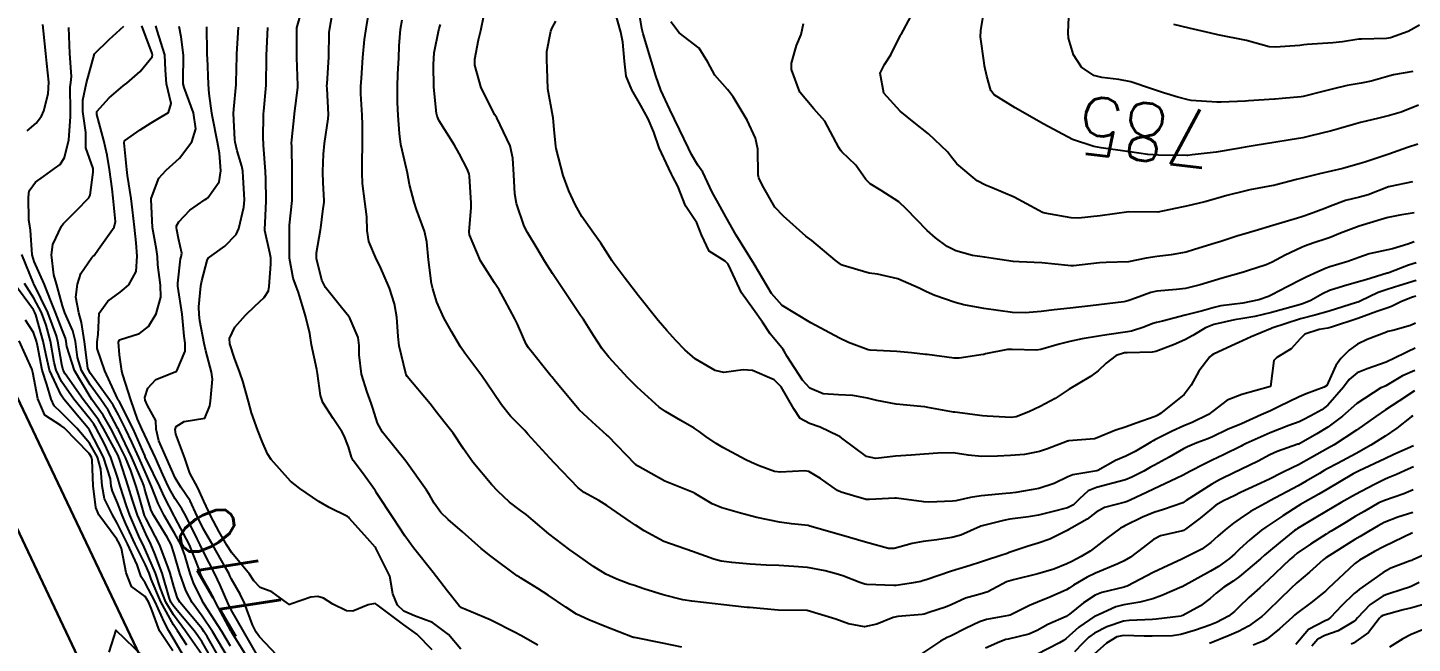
# Model space of a CAD drawing. Header units: metres. Extents: x 318500 to 325275, y 7408834 to 7428799.
# Drawn here: x 321933 to 322029.2, y 7422894.6 to 7422937.4 of the extents above; entities that cross this region are included whole.
import ezdxf
from ezdxf.enums import TextEntityAlignment as Align

# ---------------------------------------------------------------- set-up
doc = ezdxf.new("R2010")
doc.units = ezdxf.units.M
doc.header["$MEASUREMENT"] = 0
for name, color, linetype in [('Cotas', 45, 'Continuous'), ('Curvas de Nivel 1m', 11, 'Continuous'), ('Curvas de Nivel 5m', 15, 'Continuous'), ('Linha Férrea', 20, 'Continuous'), ('Vias Primárias', 230, 'Continuous')]:
    doc.layers.add(name, color=color, linetype=linetype)
doc.styles.add('Style-STANDARD', font='STANDARD.shx')

msp = doc.modelspace()

# ---------------------------------------------------------------- linework, layer by layer
at = {"layer": 'Curvas de Nivel 1m', "flags": 128}
for points, elevation in [([(321968.492, 7422894.472), (321967.299, 7422895.148), (321967.161, 7422895.224), (321967.001, 7422895.314), (321965.176, 7422896.247), (321963.411, 7422896.973), (321963.188, 7422897.078), (321963.031, 7422897.202), (321962.219, 7422898.234), (321961.447, 7422899.226), (321961.214, 7422899.526), (321959.848, 7422901.251), (321959.252, 7422902.075), (321958.47, 7422903.268), (321957.288, 7422905.072), (321957.198, 7422905.191), (321957.135, 7422905.282), (321956.372, 7422906.36), (321955.663, 7422907.305), (321955.547, 7422907.531), (321955.334, 7422908.265), (321955.042, 7422909.011), (321954.866, 7422909.317), (321954.263, 7422910.23), (321953.553, 7422911.337), (321953.377, 7422911.816), (321953.183, 7422913.342), (321953.123, 7422913.624), (321952.76, 7422915.347), (321952.646, 7422916.14), (321952.352, 7422917.351), (321951.853, 7422918.978), (321951.714, 7422919.358), (321951.489, 7422919.985), (321951.234, 7422921.364), (321951.231, 7422923.069), (321951.228, 7422923.365), (321951.233, 7422923.666), (321951.424, 7422925.362), (321951.43, 7422925.494), (321951.425, 7422927.362), (321951.385, 7422929.14), (321951.38, 7422929.363), (321951.386, 7422929.591), (321951.575, 7422931.361), (321951.585, 7422931.417), (321951.649, 7422931.946), (321951.806, 7422933.221), (321951.812, 7422933.359), (321951.737, 7422935.312), (321951.733, 7422935.36), (321951.741, 7422937.338), (321951.744, 7422937.36), (321952.183, 7422938.916)], 773), ([(321978.496, 7422894.342), (321977.156, 7422894.611), (321975.199, 7422895), (321975.16, 7422895.006), (321975.134, 7422895.015), (321975.056, 7422895.042), (321973.171, 7422895.771), (321972.031, 7422896.233), (321971.183, 7422896.639), (321970.427, 7422897.108), (321969.198, 7422897.959), (321968.482, 7422898.41), (321967.276, 7422899.149), (321967.211, 7422899.197), (321967.06, 7422899.305), (321965.232, 7422900.668), (321964.558, 7422901.187), (321963.257, 7422902.346), (321962.264, 7422903.215), (321961.748, 7422903.696), (321961.281, 7422904.352), (321960.963, 7422904.911), (321960.754, 7422905.238), (321959.32, 7422907.26), (321957.696, 7422909.277), (321957.356, 7422909.901), (321957.017, 7422910.935), (321956.907, 7422911.287), (321956.625, 7422912.048), (321956.233, 7422913.298), (321956.072, 7422914.648), (321956.078, 7422915.3), (321955.996, 7422915.862), (321955.448, 7422917.155), (321955.399, 7422917.261), (321955.364, 7422917.311), (321954.843, 7422917.935), (321953.728, 7422919.336), (321953.488, 7422919.847), (321953.11, 7422921.344), (321953.111, 7422921.747), (321953.391, 7422923.341), (321953.408, 7422923.465), (321953.549, 7422924.635), (321953.636, 7422925.261), (321953.636, 7422925.339), (321953.579, 7422926.632), (321953.549, 7422927.34), (321953.549, 7422927.382), (321953.602, 7422928.589), (321953.667, 7422929.339), (321953.919, 7422931.053), (321953.934, 7422931.336), (321953.841, 7422933.164), (321953.836, 7422933.338), (321953.843, 7422933.509), (321953.968, 7422935.336), (321954, 7422937.051), (321954.026, 7422937.335), (321954.301, 7422938.772)], 774), ([(322029.486, 7422918.73), (322029.182, 7422918.635), (322028.446, 7422918.34), (322027.805, 7422918.018), (322027.475, 7422917.898), (322026.777, 7422917.664), (322025.468, 7422917.173), (322023.634, 7422916.58), (322023.461, 7422916.525), (322023.366, 7422916.506), (322022.778, 7422916.417), (322021.788, 7422916.094), (322021.45, 7422915.754), (322020.818, 7422915.061), (322019.833, 7422914.454), (322019.63, 7422914.254), (322019.4, 7422912.46), (322017.394, 7422911.9), (322016.387, 7422911.503), (322015.382, 7422910.731), (322015.079, 7422910.515), (322013.952, 7422909.951), (322013.368, 7422909.707), (322012.564, 7422909.35), (322011.352, 7422908.733), (322011.247, 7422908.676), (322011.068, 7422908.573), (322009.99, 7422907.934), (322009.335, 7422907.616), (322008.629, 7422907.302), (322007.401, 7422906.619), (322007.32, 7422906.596), (322005.65, 7422906.304), (322005.315, 7422906.183), (322004.37, 7422905.713), (322003.307, 7422905.371), (322001.692, 7422905.082), (322001.303, 7422905.033), (322001.002, 7422905.004), (321999.301, 7422904.848), (321998.538, 7422904.731), (321997.531, 7422904.512), (321997.296, 7422904.474), (321995.65, 7422904.419), (321995.295, 7422904.437), (321993.407, 7422904.69), (321993.298, 7422904.698), (321991.534, 7422904.589), (321991.297, 7422904.609), (321990.412, 7422904.843), (321989.553, 7422905.106), (321989.304, 7422905.232), (321988.135, 7422906.048), (321987.317, 7422906.552), (321987.03, 7422906.597), (321985.316, 7422906.486), (321984.933, 7422906.534), (321983.862, 7422906.932), (321983.323, 7422907.163), (321982.891, 7422907.38), (321981.339, 7422908.222), (321980.873, 7422908.497), (321980.169, 7422908.978), (321979.701, 7422909.332), (321979.356, 7422909.559), (321978.434, 7422910.077), (321977.367, 7422910.703), (321976.921, 7422911.024), (321975.39, 7422912.396), (321974.745, 7422913.05), (321973.421, 7422914.494), (321972.958, 7422915.077), (321972.354, 7422916.001), (321971.649, 7422917.097), (321971.454, 7422917.392), (321970.301, 7422919.112), (321969.498, 7422920.297), (321968.974, 7422921.128), (321968.431, 7422922.048), (321967.769, 7422923.146), (321967.537, 7422923.598), (321967.005, 7422925.158), (321966.893, 7422925.837), (321966.812, 7422927.162), (321966.745, 7422928.306), (321966.556, 7422929.166), (321965.639, 7422931.109), (321965.595, 7422931.18), (321965.502, 7422931.322), (321964.552, 7422933.191), (321964.105, 7422934.777), (321964.105, 7422935.196), (321964.365, 7422936.538), (321964.516, 7422937.192), (321964.726, 7422938.199)], 778), ([(322029.383, 7422922.49), (322028.928, 7422922.336), (322027.863, 7422922.019), (322027.534, 7422921.938), (322026.241, 7422921.658), (322025.526, 7422921.418), (322024.776, 7422921.136), (322023.515, 7422920.768), (322023.256, 7422920.67), (322022.691, 7422920.418), (322021.877, 7422920.054), (322021.502, 7422919.871), (322020.557, 7422919.381), (322019.485, 7422918.818), (322019.246, 7422918.701), (322018.571, 7422918.474), (322017.478, 7422918.25), (322015.935, 7422918.045), (322015.474, 7422917.942), (322014.658, 7422917.708), (322013.469, 7422917.404), (322011.896, 7422916.995), (322011.463, 7422916.896), (322011.21, 7422916.825), (322010.591, 7422916.579), (322009.741, 7422916.302), (322009.455, 7422916.249), (322008.028, 7422916.034), (322007.45, 7422915.949), (322006.314, 7422915.77), (322005.444, 7422915.579), (322004.709, 7422915.39), (322003.435, 7422915.025), (322003.126, 7422914.983), (322001.435, 7422915.031), (322001.118, 7422915.022), (321999.595, 7422914.718), (321999.467, 7422914.682), (321999.429, 7422914.673), (321997.755, 7422914.415), (321997.425, 7422914.407), (321995.538, 7422914.668), (321995.429, 7422914.682), (321994.456, 7422914.79), (321993.431, 7422914.88), (321991.58, 7422914.976), (321991.432, 7422915.006), (321990.081, 7422915.495), (321989.439, 7422915.801), (321987.45, 7422916.88), (321985.467, 7422918.076), (321984.722, 7422918.921), (321983.51, 7422920.94), (321982.26, 7422922.953), (321981.549, 7422924.239), (321981.16, 7422924.966), (321980.606, 7422925.943), (321980.106, 7422926.982), (321979.944, 7422927.336), (321979.598, 7422927.838), (321979.168, 7422928.559), (321978.962, 7422929), (321978.326, 7422930.313), (321977.977, 7422931.015), (321977.65, 7422931.689), (321977.043, 7422933.026), (321976.683, 7422934.027), (321976.394, 7422935.033), (321975.817, 7422936.941), (321975.786, 7422937.039), (321975.724, 7422937.33), (321975.429, 7422939.045)], 781), ([(322029.63, 7422929.29), (322028.916, 7422929.048), (322027.622, 7422928.597), (322026.913, 7422928.361), (322025.948, 7422928.042), (322025.613, 7422927.933), (322024.413, 7422927.593), (322023.605, 7422927.403), (322022.801, 7422927.219), (322021.597, 7422926.923), (322021.207, 7422926.825), (322019.785, 7422926.457), (322019.634, 7422926.415), (322019.589, 7422926.408), (322017.957, 7422926.112), (322017.583, 7422926.031), (322016.366, 7422925.714), (322015.575, 7422925.481), (322014.824, 7422925.269), (322013.567, 7422924.979), (322013.202, 7422924.909), (322011.56, 7422924.57), (322009.56, 7422924.59), (322007.555, 7422924.315), (322006.053, 7422924.142), (322005.553, 7422924.169), (322003.723, 7422924.503), (322003.558, 7422924.548), (322003.288, 7422924.674), (322001.573, 7422925.598), (322000.056, 7422926.249), (321999.586, 7422926.435), (321999.006, 7422926.736), (321997.602, 7422927.909), (321997.239, 7422928.389), (321996.952, 7422928.76), (321995.628, 7422929.994), (321994.64, 7422930.795), (321993.652, 7422931.58), (321992.522, 7422932.821), (321992.283, 7422934.225), (321992.568, 7422934.821), (321993.014, 7422935.503), (321993.664, 7422936.811), (321993.683, 7422936.848), (321993.722, 7422936.912), (321994.393, 7422938.148)], 784), ([(322029.271, 7422934.334), (322027.941, 7422934.103), (322027.695, 7422934.043), (322026.393, 7422933.666), (322025.687, 7422933.52), (322024.726, 7422933.353), (322023.681, 7422933.112), (322023.127, 7422932.967), (322021.673, 7422932.598), (322021.532, 7422932.572), (322020.207, 7422932.452), (322019.722, 7422932.406), (322019.669, 7422932.403), (322017.868, 7422932.286), (322017.667, 7422932.276), (322015.968, 7422932.204), (322015.665, 7422932.204), (322013.879, 7422932.325), (322013.667, 7422932.361), (322012.965, 7422932.551), (322011.969, 7422932.861), (322011.674, 7422932.95), (322011.113, 7422933.138), (322009.68, 7422933.611), (322008.847, 7422933.768), (322007.683, 7422933.906), (322007.119, 7422934.063), (322006.26, 7422934.641), (322005.702, 7422935.482), (322005.352, 7422936.654), (322005.331, 7422937.049), (322005.405, 7422938.653)], 786), ([(321933.016, 7422930.212), (321933.627, 7422930.747), (321934.001, 7422931.23), (321934.154, 7422931.595), (321934.475, 7422932.774), (321934.518, 7422933.592), (321934.38, 7422934.896), (321934.296, 7422935.594), (321934.142, 7422937.167), (321934.102, 7422937.596)], 764), ([(321946.984, 7422893.561), (321945.894, 7422895.429), (321945.176, 7422896.496), (321944.479, 7422897.451), (321944.024, 7422898.283), (321943.61, 7422899.464), (321943.23, 7422900.822), (321943.009, 7422901.472), (321942.736, 7422901.987), (321941.8, 7422903.485), (321941.63, 7422903.843), (321941.285, 7422904.96), (321941.169, 7422905.381), (321941.134, 7422905.502), (321941.04, 7422905.756), (321940.279, 7422907.51), (321939.349, 7422909.45), (321939.317, 7422909.52), (321938.627, 7422910.795), (321938.13, 7422911.539), (321937.385, 7422912.555), (321936.793, 7422913.559), (321936.509, 7422914.469), (321936.358, 7422915.566), (321936.189, 7422916.32), (321935.626, 7422917.577), (321935.457, 7422918.044), (321935.04, 7422919.584), (321934.871, 7422920.205), (321934.696, 7422921.588), (321934.8, 7422922.305), (321935.394, 7422923.581), (321935.444, 7422923.669), (321935.533, 7422923.779), (321936.432, 7422924.681), (321937.293, 7422925.554), (321937.378, 7422925.737), (321937.587, 7422927.336), (321937.602, 7422927.538), (321937.59, 7422927.587), (321937.073, 7422929.026), (321937.084, 7422929.558), (321937.089, 7422930.087), (321936.885, 7422931.561), (321936.882, 7422932.331), (321937.133, 7422933.558), (321937.69, 7422935.55), (321938.693, 7422936.547), (321939.719, 7422937.479)], 766), ([(321947.145, 7422894.413), (321946.525, 7422895.42), (321945.301, 7422897.325), (321945.234, 7422897.439), (321945.219, 7422897.468), (321945.191, 7422897.523), (321944.569, 7422898.814), (321944.334, 7422899.453), (321943.969, 7422900.719), (321943.686, 7422901.463), (321943.252, 7422902.27), (321942.516, 7422903.478), (321942.106, 7422904.309), (321941.649, 7422905.495), (321941.302, 7422906.318), (321940.755, 7422907.506), (321940.269, 7422908.577), (321939.838, 7422909.515), (321939.36, 7422910.477), (321938.989, 7422911.149), (321938.737, 7422911.529), (321937.397, 7422913.362), (321937.286, 7422913.552), (321937.233, 7422913.723), (321936.994, 7422915.557), (321936.786, 7422916.902), (321936.601, 7422917.563), (321936.386, 7422918.646), (321936.496, 7422919.565), (321936.742, 7422920.31), (321937.508, 7422921.413), (321937.581, 7422921.477), (321937.661, 7422921.548), (321937.962, 7422921.99), (321939.051, 7422923.527), (321939.139, 7422923.923), (321938.986, 7422925.529), (321938.909, 7422926.191), (321938.734, 7422927.533), (321938.576, 7422928.512), (321938.332, 7422929.539), (321937.838, 7422931.346), (321937.845, 7422931.547), (321938.693, 7422932.496), (321939.667, 7422933.33), (321939.779, 7422933.408), (321939.935, 7422933.517), (321940.863, 7422934.323), (321941.689, 7422935.36), (321941.712, 7422935.5), (321941.691, 7422935.585), (321940.964, 7422937.508)], 767), ([(321948.457, 7422893.397), (321947.269, 7422895.298), (321947.201, 7422895.41), (321947.161, 7422895.481), (321946.124, 7422897.426), (321945.808, 7422898.046), (321945.207, 7422899.111), (321945.094, 7422899.327), (321945.052, 7422899.442), (321944.98, 7422899.677), (321944.281, 7422901.454), (321943.269, 7422903.371), (321943.209, 7422903.471), (321942.557, 7422904.751), (321942.22, 7422905.486), (321941.318, 7422907.336), (321941.238, 7422907.501), (321941.172, 7422907.652), (321940.362, 7422909.51), (321939.369, 7422911.467), (321939.352, 7422911.502), (321939.337, 7422911.52), (321939.279, 7422911.614), (321938.404, 7422913.535), (321937.875, 7422915.092), (321937.859, 7422915.544), (321937.944, 7422916.051), (321938.017, 7422917.541), (321938.618, 7422918.377), (321939.472, 7422919.012), (321939.758, 7422919.235), (321940.064, 7422919.514), (321940.574, 7422920.429), (321940.645, 7422921.509), (321940.588, 7422922.441), (321940.471, 7422923.511), (321940.327, 7422924.733), (321940.237, 7422925.513), (321939.98, 7422927.12), (321939.925, 7422927.517), (321939.745, 7422929.382), (321939.78, 7422929.518), (321940.855, 7422930.274), (321941.629, 7422930.775), (321942.077, 7422931.049), (321942.828, 7422931.482), (321943.013, 7422932.116), (321942.684, 7422933.485), (321942.62, 7422934.427), (321942.576, 7422935.487), (321942.029, 7422937.182), (321941.95, 7422937.497)], 768), ([(321949.133, 7422893.562), (321948.056, 7422895.401), (321947.183, 7422896.927), (321946.944, 7422897.414), (321946.425, 7422898.651), (321946.036, 7422899.432), (321945.234, 7422901.014), (321945.035, 7422901.443), (321944.827, 7422901.865), (321944.023, 7422903.459), (321943.763, 7422903.951), (321943.282, 7422904.651), (321942.981, 7422905.168), (321942.837, 7422905.477), (321942.443, 7422906.342), (321941.923, 7422907.491), (321941.338, 7422908.717), (321940.966, 7422909.504), (321940.677, 7422910.186), (321940.221, 7422911.511), (321939.657, 7422913.257), (321939.59, 7422913.518), (321939.417, 7422914.649), (321939.354, 7422915.521), (321939.432, 7422915.692), (321940.818, 7422916.125), (321941.441, 7422916.606), (321941.961, 7422917.492), (321942.304, 7422918.651), (321942.269, 7422919.488), (321942.09, 7422920.903), (321942.061, 7422921.492), (321941.997, 7422921.975), (321941.713, 7422923.497), (321941.625, 7422925.433), (321941.631, 7422925.499), (321942.159, 7422926.914), (321942.662, 7422927.484), (321943.598, 7422928.319), (321944.456, 7422929.457), (321944.736, 7422930.341), (321944.565, 7422931.456), (321943.917, 7422933.215), (321943.85, 7422933.467), (321943.845, 7422933.641), (321943.867, 7422935.467), (321943.709, 7422936.749), (321943.575, 7422937.472)], 769), ([(321961.144, 7422894.152), (321960.079, 7422895.246), (321959.169, 7422895.889), (321957.314, 7422897.279), (321957.191, 7422897.362), (321956.705, 7422897.287), (321955.639, 7422896.847), (321955.183, 7422896.861), (321954.249, 7422897.324), (321953.598, 7422897.738), (321953.195, 7422897.864), (321952.726, 7422897.814), (321951.38, 7422897.358), (321951.246, 7422897.303), (321951.189, 7422897.296), (321951.117, 7422897.361), (321950.005, 7422898.185), (321949.201, 7422898.492), (321948.763, 7422898.952), (321948.447, 7422899.401), (321947.232, 7422900.903), (321946.874, 7422901.424), (321946.341, 7422902.342), (321945.775, 7422903.435), (321945.28, 7422904.473), (321944.987, 7422905.145), (321944.835, 7422905.447), (321944.32, 7422906.439), (321943.973, 7422907.46), (321943.345, 7422909.128), (321943.293, 7422909.471), (321943.352, 7422909.666), (321943.917, 7422910.023), (321945.358, 7422910.25), (321945.687, 7422911.117), (321945.74, 7422911.436), (321945.875, 7422912.952), (321945.808, 7422913.436), (321945.422, 7422914.923), (321945.305, 7422915.442), (321945.009, 7422917.01), (321944.946, 7422917.448), (321944.924, 7422917.982), (321945.07, 7422919.446), (321945.135, 7422919.795), (321945.506, 7422921.205), (321945.58, 7422921.369), (321945.665, 7422921.438), (321946.747, 7422922.199), (321947.526, 7422923.001), (321947.704, 7422923.417), (321948.063, 7422924.902), (321948.097, 7422925.412), (321948.006, 7422926.991), (321947.98, 7422927.414), (321947.931, 7422927.753), (321947.604, 7422928.829), (321947.453, 7422929.422), (321947.426, 7422929.609), (321947.35, 7422931.423), (321947.357, 7422931.71), (321947.522, 7422933.421), (321947.53, 7422933.563), (321947.581, 7422935.421), (321947.585, 7422935.527), (321947.698, 7422937.42)], 771), ([(321963.145, 7422894.207), (321962.283, 7422895.213), (321961.172, 7422896.058), (321959.918, 7422896.51), (321959.184, 7422896.85), (321958.729, 7422897.265), (321958.416, 7422898.049), (321958.195, 7422899.27), (321957.239, 7422901.216), (321957.192, 7422901.281), (321956.646, 7422901.892), (321955.376, 7422903.308), (321955.329, 7422903.368), (321955.271, 7422903.417), (321953.985, 7422904.037), (321953.281, 7422904.464), (321951.946, 7422905.353), (321951.298, 7422905.881), (321949.952, 7422907.381), (321949.712, 7422907.77), (321949.339, 7422908.63), (321949.024, 7422909.395), (321948.589, 7422910.628), (321948.387, 7422911.405), (321947.986, 7422912.816), (321947.776, 7422913.414), (321947.415, 7422914.42), (321947.095, 7422915.423), (321947.064, 7422915.793), (321947.441, 7422916.566), (321948.176, 7422917.409), (321948.823, 7422918.036), (321949.469, 7422918.635), (321949.765, 7422919.096), (321949.822, 7422919.385), (321949.943, 7422920.944), (321949.928, 7422921.384), (321949.875, 7422921.746), (321949.529, 7422923.292), (321949.509, 7422923.369), (321949.514, 7422923.39), (321949.513, 7422923.407), (321949.536, 7422923.807), (321949.608, 7422925.34), (321949.612, 7422925.389), (321949.582, 7422926.854), (321949.564, 7422927.39), (321949.438, 7422929.222), (321949.42, 7422929.393), (321949.399, 7422929.607), (321949.434, 7422931.393), (321949.447, 7422931.589), (321949.603, 7422933.391), (321949.629, 7422935.331), (321949.629, 7422935.391), (321949.632, 7422935.449), (321949.72, 7422937.39)], 772), ([(322029.442, 7422915.11), (322028.907, 7422914.866), (322027.867, 7422914.346), (322027.574, 7422914.202), (322027.427, 7422914.14), (322026.116, 7422913.673), (322025.415, 7422913.39), (322024.858, 7422912.939), (322024.461, 7422912.394), (322023.387, 7422911.149), (322022.961, 7422910.837), (322022.188, 7422910.422), (322021.667, 7422910.136), (322021.374, 7422909.999), (322020.666, 7422909.737), (322019.362, 7422909.239), (322017.691, 7422908.485), (322017.466, 7422908.37), (322017.347, 7422908.31), (322016.132, 7422907.708), (322015.332, 7422907.323), (322014.784, 7422907.062), (322013.78, 7422906.533), (322013.318, 7422906.294), (322012.835, 7422906.067), (322011.308, 7422905.348), (322010.787, 7422905.093), (322009.698, 7422904.586), (322009.429, 7422904.458), (322009.297, 7422904.412), (322007.861, 7422904.042), (322007.286, 7422903.716), (322006.665, 7422903.24), (322005.587, 7422902.637), (322005.387, 7422902.52), (322005.267, 7422902.443), (322004.063, 7422901.853), (322003.253, 7422901.567), (322002.567, 7422901.364), (322001.243, 7422900.905), (322001.094, 7422900.85), (322000.661, 7422900.706), (321999.592, 7422900.361), (321999.235, 7422900.237), (321998.515, 7422900.013), (321997.229, 7422899.626), (321995.462, 7422899.016), (321995.222, 7422898.938), (321995.093, 7422898.91), (321994.42, 7422898.788), (321993.385, 7422898.631), (321993.217, 7422898.623), (321991.343, 7422898.704), (321991.218, 7422898.72), (321990.862, 7422898.835), (321989.676, 7422899.305), (321989.226, 7422899.444), (321988.462, 7422899.633), (321987.23, 7422899.865), (321986.281, 7422899.945), (321985.231, 7422900.002), (321984.353, 7422900.045), (321983.232, 7422900.107), (321981.962, 7422900.223), (321981.234, 7422900.315), (321980.715, 7422900.448), (321979.24, 7422900.99), (321977.25, 7422901.683), (321975.867, 7422902.428), (321975.267, 7422902.822), (321974.922, 7422903.045), (321973.945, 7422903.728), (321973.281, 7422904.19), (321972.726, 7422904.52), (321971.699, 7422905.094), (321971.295, 7422905.41), (321969.657, 7422907.117), (321969.325, 7422907.474), (321967.799, 7422909.143), (321967.587, 7422909.382), (321967.355, 7422909.624), (321966.594, 7422910.394), (321965.964, 7422911.171), (321965.383, 7422912.03), (321964.598, 7422913.188), (321963.424, 7422914.775), (321963.119, 7422915.205), (321962.495, 7422916.268), (321961.963, 7422917.222), (321961.466, 7422918.302), (321961.183, 7422919.234), (321961.109, 7422919.613), (321960.887, 7422921.239), (321960.785, 7422922.503), (321960.624, 7422923.244), (321960.055, 7422924.75), (321959.892, 7422925.255), (321959.578, 7422926.483), (321959.423, 7422927.262), (321959.382, 7422927.472), (321958.98, 7422929.266), (321958.865, 7422930.024), (321958.78, 7422931.269), (321958.742, 7422932.181), (321958.733, 7422933.269), (321958.77, 7422934.178), (321958.822, 7422935.269), (321958.863, 7422936.108), (321958.936, 7422937.268), (321959.065, 7422937.932)], 776), ([(322029.465, 7422916.84), (322029.12, 7422916.676), (322027.886, 7422916.346), (322027.549, 7422916.259), (322027.458, 7422916.23), (322026.112, 7422915.708), (322025.445, 7422915.395), (322024.863, 7422914.964), (322024.284, 7422914.397), (322023.926, 7422913.899), (322023.405, 7422912.73), (322023.302, 7422912.511), (322023.112, 7422912.413), (322021.877, 7422911.944), (322021.393, 7422911.73), (322019.996, 7422911.061), (322019.383, 7422910.765), (322018.752, 7422910.469), (322017.371, 7422909.865), (322016.411, 7422909.453), (322015.357, 7422908.957), (322015.046, 7422908.824), (322014.263, 7422908.526), (322013.615, 7422908.266), (322013.344, 7422908.129), (322012.347, 7422907.542), (322011.326, 7422906.98), (322011.061, 7422906.836), (322010.594, 7422906.577), (322009.757, 7422906.145), (322009.314, 7422905.975), (322008.441, 7422905.733), (322007.308, 7422905.432), (322006.733, 7422905.199), (322006.105, 7422904.632), (322005.7, 7422904.23), (322005.291, 7422904.028), (322004.211, 7422903.731), (322003.283, 7422903.513), (322002.571, 7422903.391), (322001.278, 7422903.221), (322000.837, 7422903.144), (321999.27, 7422902.744), (321999.254, 7422902.736), (321999.214, 7422902.721), (321997.874, 7422902.128), (321997.258, 7422901.963), (321996.214, 7422901.807), (321995.253, 7422901.674), (321994.492, 7422901.547), (321993.246, 7422901.203), (321992.851, 7422901.201), (321991.252, 7422901.632), (321990.14, 7422901.964), (321989.26, 7422902.219), (321987.392, 7422902.755), (321987.269, 7422902.782), (321986.107, 7422902.897), (321985.272, 7422903.017), (321983.698, 7422903.355), (321983.275, 7422903.463), (321982.566, 7422903.658), (321981.281, 7422904.016), (321980.6, 7422904.287), (321979.44, 7422904.988), (321979.291, 7422905.074), (321979.161, 7422905.123), (321977.303, 7422905.878), (321975.423, 7422906.934), (321975.319, 7422907.002), (321975.276, 7422907.041), (321973.349, 7422909.015), (321973.293, 7422909.071), (321972.268, 7422909.995), (321971.367, 7422910.839), (321971.12, 7422911.102), (321969.709, 7422912.803), (321969.451, 7422913.119), (321969.401, 7422913.179), (321967.841, 7422915.144), (321967.682, 7422915.396), (321967.438, 7422915.927), (321967.068, 7422916.777), (321966.883, 7422917.159), (321966.196, 7422918.442), (321965.79, 7422919.175), (321965.487, 7422919.647), (321964.506, 7422921.19), (321963.737, 7422922.989), (321963.716, 7422923.198), (321963.858, 7422924.895), (321963.865, 7422925.197), (321963.733, 7422927.053), (321963.709, 7422927.199), (321963.593, 7422927.514), (321963.029, 7422928.633), (321962.692, 7422929.214), (321961.635, 7422930.904), (321961.5, 7422931.232), (321961.458, 7422931.417), (321961.255, 7422933.236), (321961.244, 7422934.795), (321961.26, 7422935.236), (321961.294, 7422935.638), (321961.611, 7422937.232), (321961.637, 7422937.316), (321961.726, 7422937.61)], 777), ([(322029.502, 7422919.805), (322028.369, 7422919.469), (322027.493, 7422919.196), (322026.879, 7422918.969), (322025.622, 7422918.378), (322025.479, 7422918.314), (322025.377, 7422918.28), (322023.473, 7422917.692), (322022.478, 7422917.412), (322021.467, 7422917.145), (322019.492, 7422916.492), (322019.46, 7422916.482), (322019.386, 7422916.461), (322018.038, 7422915.894), (322017.447, 7422915.622), (322016.675, 7422915.264), (322015.433, 7422914.686), (322015.32, 7422914.623), (322015.174, 7422914.514), (322014.424, 7422913.515), (322013.891, 7422912.533), (322013.394, 7422911.9), (322011.756, 7422910.564), (322011.518, 7422910.428), (322011.377, 7422910.373), (322010.054, 7422909.899), (322009.366, 7422909.64), (322008.57, 7422909.394), (322007.354, 7422908.876), (322007.157, 7422908.819), (322005.35, 7422908.664), (322005.329, 7422908.662), (322005.281, 7422908.641), (322003.888, 7422908.115), (322003.339, 7422907.933), (322002.296, 7422907.725), (322001.334, 7422907.651), (322000.434, 7422907.608), (321999.333, 7422907.576), (321998.382, 7422907.686), (321997.336, 7422907.831), (321996.275, 7422907.827), (321995.335, 7422907.749), (321994.436, 7422907.687), (321993.332, 7422907.611), (321991.964, 7422907.455), (321991.331, 7422907.591), (321989.62, 7422908.856), (321989.461, 7422908.968), (321989.352, 7422909.026), (321988.097, 7422909.612), (321987.36, 7422909.868), (321986.709, 7422910.235), (321986.267, 7422910.897), (321985.393, 7422912.421), (321984.905, 7422912.917), (321983.409, 7422913.568), (321982.756, 7422913.6), (321981.407, 7422913.417), (321980.817, 7422913.561), (321979.421, 7422914.379), (321978.69, 7422915.001), (321978.07, 7422915.644), (321977.443, 7422916.331), (321976.848, 7422917.026), (321975.475, 7422918.737), (321975.243, 7422919.044), (321974.495, 7422920.055), (321973.732, 7422921.067), (321973.637, 7422921.194), (321973.513, 7422921.382), (321972.855, 7422922.412), (321972.376, 7422923.087), (321971.548, 7422924.271), (321971.073, 7422925.105), (321970.636, 7422926.048), (321970.243, 7422927.113), (321969.753, 7422928.974), (321969.734, 7422929.119), (321969.628, 7422930.308), (321969.56, 7422931.121), (321969.541, 7422931.222), (321969.171, 7422933.127), (321969.126, 7422934.57), (321969.114, 7422935.129), (321969.114, 7422935.713), (321969.4, 7422937.125), (321969.472, 7422937.376), (321969.731, 7422937.836)], 779), ([(322029.38, 7422924.515), (322028.372, 7422924.342), (322027.693, 7422924.215), (322027.558, 7422924.182), (322027.318, 7422924.114), (322025.552, 7422923.587), (322024.248, 7422923.1), (322023.544, 7422922.802), (322023.259, 7422922.697), (322022.4, 7422922.421), (322021.763, 7422922.201), (322021.535, 7422922.109), (322020.411, 7422921.562), (322019.519, 7422921.089), (322019.084, 7422920.899), (322017.805, 7422920.486), (322017.58, 7422920.418), (322017.509, 7422920.393), (322016.03, 7422919.977), (322015.5, 7422919.821), (322014.507, 7422919.513), (322013.491, 7422919.267), (322012.851, 7422919.188), (322011.487, 7422919.07), (322011.082, 7422918.978), (322010.01, 7422918.585), (322009.627, 7422918.44), (322009.478, 7422918.39), (322009.213, 7422918.33), (322007.475, 7422918.122), (322006.888, 7422918.043), (322005.472, 7422917.885), (322004.359, 7422917.774), (322003.47, 7422917.663), (322002.348, 7422917.566), (322001.469, 7422917.593), (322000.478, 7422917.723), (321999.471, 7422917.879), (321998.092, 7422918.126), (321997.473, 7422918.288), (321996.077, 7422918.771), (321995.484, 7422919.033), (321994.989, 7422919.284), (321993.497, 7422919.927), (321992.079, 7422920.243), (321991.502, 7422920.33), (321989.705, 7422920.857), (321989.561, 7422920.91), (321989.511, 7422920.939), (321989.14, 7422921.237), (321987.527, 7422922.593), (321987.36, 7422922.714), (321987.108, 7422922.886), (321985.55, 7422924.276), (321984.962, 7422924.919), (321984.104, 7422926.411), (321983.843, 7422926.936), (321983.801, 7422927.146), (321983.77, 7422928.938), (321983.622, 7422929.709), (321983.038, 7422930.946), (321982.052, 7422932.568), (321981.768, 7422932.959), (321981.671, 7422933.072), (321980.783, 7422934.076), (321980.3, 7422934.981), (321979.705, 7422935.964), (321978.311, 7422937.011), (321977.731, 7422937.786)], 782), ([(322029.252, 7422926.677), (322027.7, 7422926.349), (322027.607, 7422926.332), (322027.59, 7422926.325), (322026.187, 7422925.764), (322025.578, 7422925.605), (322024.606, 7422925.363), (322023.568, 7422924.969), (322023.167, 7422924.813), (322022.102, 7422924.425), (322021.702, 7422924.286), (322021.558, 7422924.239), (322021.262, 7422924.14), (322019.552, 7422923.632), (322018.327, 7422923.258), (322017.545, 7422923.031), (322017.129, 7422922.909), (322015.875, 7422922.507), (322015.618, 7422922.43), (322015.538, 7422922.406), (322014.105, 7422921.958), (322013.529, 7422921.792), (322012.481, 7422921.601), (322011.524, 7422921.49), (322010.744, 7422921.355), (322009.518, 7422921.111), (322007.97, 7422921.067), (322007.514, 7422921.048), (322005.7, 7422920.835), (322005.512, 7422920.831), (322005.316, 7422920.848), (322003.514, 7422921.035), (322001.925, 7422921.105), (322001.514, 7422921.136), (322000.134, 7422921.338), (321999.517, 7422921.428), (321998.698, 7422921.558), (321997.521, 7422921.867), (321996.939, 7422922.173), (321996.115, 7422922.771), (321995.538, 7422923.284), (321994.089, 7422924.802), (321993.567, 7422925.268), (321992.339, 7422926.062), (321991.585, 7422926.52), (321991.282, 7422926.835), (321990.587, 7422927.832), (321989.609, 7422928.742), (321989.505, 7422928.861), (321989.41, 7422929.065), (321988.432, 7422930.872), (321987.653, 7422931.746), (321986.68, 7422932.9), (321986.114, 7422934.477), (321986.114, 7422934.906), (321986.463, 7422936.148), (321986.775, 7422936.899), (321986.957, 7422937.673)], 783), ([(322029.738, 7422937.547), (322028.965, 7422937.104), (322027.725, 7422936.674), (322027.446, 7422936.632), (322025.723, 7422936.59), (322025.533, 7422936.573), (322024.398, 7422936.4), (322023.719, 7422936.332), (322021.936, 7422936.21), (322021.718, 7422936.184), (322021.424, 7422936.141), (322019.716, 7422936.023), (322019.304, 7422936.056), (322017.72, 7422936.49), (322015.726, 7422936.883), (322015.256, 7422936.988), (322013.732, 7422937.349), (322012.684, 7422937.608)], 787), ([(321945.884, 7422893.429), (321945.149, 7422894.721), (321944.622, 7422895.448), (321943.186, 7422897.174), (321942.997, 7422897.472), (321942.882, 7422897.785), (321942.387, 7422899.478), (321941.885, 7422900.828), (321941.604, 7422901.486), (321941.251, 7422902.207), (321940.682, 7422903.499), (321940.328, 7422904.557), (321940.032, 7422905.513), (321939.432, 7422907.405), (321939.387, 7422907.519), (321939.322, 7422907.651), (321938.313, 7422909.536), (321937.956, 7422910.141), (321937.364, 7422910.951), (321936.893, 7422911.555), (321935.652, 7422913.321), (321935.513, 7422913.578), (321935.406, 7422913.968), (321935.137, 7422915.583), (321935.04, 7422915.978), (321934.437, 7422917.59), (321933.48, 7422919.582), (321933.467, 7422919.6), (321933.454, 7422919.627), (321932.637, 7422921.613)], 764), ([(321944.112, 7422894.489), (321943.445, 7422895.466), (321943.166, 7422895.886), (321942.284, 7422897.479), (321941.625, 7422899.067), (321941.475, 7422899.487), (321941.219, 7422900.07), (321940.517, 7422901.501), (321939.855, 7422902.917), (321939.599, 7422903.515), (321939.512, 7422903.757), (321939.278, 7422904.359), (321938.927, 7422905.166), (321938.853, 7422905.527), (321938.787, 7422906.038), (321938.306, 7422907.535), (321937.348, 7422909.407), (321937.252, 7422909.551), (321936.622, 7422910.292), (321935.553, 7422911.568), (321935.374, 7422911.839), (321934.569, 7422913.588), (321934.293, 7422914.715), (321934.123, 7422915.593), (321933.612, 7422917.435), (321933.549, 7422917.599), (321933.453, 7422917.772), (321932.076, 7422919.621)], 762), ([(321945.136, 7422893.818), (321944.003, 7422895.457), (321943.177, 7422896.575), (321942.641, 7422897.475), (321942.276, 7422898.403), (321941.914, 7422899.483), (321941.234, 7422901.077), (321941.034, 7422901.493), (321940.843, 7422901.899), (321940.149, 7422903.507), (321939.916, 7422904.153), (321939.467, 7422905.518), (321939.298, 7422906.081), (321938.823, 7422907.527), (321938.364, 7422908.505), (321937.8, 7422909.543), (321937.632, 7422909.825), (321937.356, 7422910.197), (321936.254, 7422911.561), (321935.388, 7422912.805), (321935.014, 7422913.584), (321934.877, 7422914.116), (321934.619, 7422915.588), (321934.326, 7422916.706), (321933.996, 7422917.595), (321933.465, 7422918.591), (321932.812, 7422919.61)], 763), ([(321944.022, 7422893.457), (321943.153, 7422894.974), (321942.844, 7422895.473), (321942.537, 7422896.109), (321941.889, 7422897.483), (321941.203, 7422898.819), (321940.939, 7422899.226), (321940.828, 7422899.496), (321940.652, 7422900.065), (321939.984, 7422901.509), (321939.262, 7422902.954), (321938.927, 7422903.525), (321938.389, 7422904.641), (321938.229, 7422905.536), (321938.128, 7422906.717), (321937.89, 7422907.541), (321937.334, 7422908.502), (321936.455, 7422909.559), (321935.361, 7422910.643), (321934.885, 7422911.097), (321934.672, 7422911.58), (321934.376, 7422912.594), (321934.054, 7422913.593), (321933.717, 7422915.305), (321933.661, 7422915.598), (321933.436, 7422916.191), (321932.898, 7422917.062)], 761), ([(322029.398, 7422912.153), (322028.299, 7422911.433), (322027.385, 7422910.82), (322026.721, 7422910.36), (322025.365, 7422909.405), (322023.815, 7422908.403), (322023.346, 7422908.136), (322022.241, 7422907.517), (322021.329, 7422907.018), (322020.939, 7422906.823), (322020.189, 7422906.447), (322019.315, 7422906.007), (322018.423, 7422905.586), (322017.306, 7422905.076), (322016.911, 7422904.887), (322016.121, 7422904.502), (322015.605, 7422904.197), (322015.292, 7422903.946), (322014.513, 7422903.29), (322013.479, 7422902.537), (322013.356, 7422902.451), (322013.268, 7422902.418), (322011.761, 7422902.064), (322011.259, 7422901.817), (322010.557, 7422901.264), (322009.669, 7422900.584), (322009.237, 7422900.339), (322008.778, 7422900.139), (322007.229, 7422899.481), (322006.654, 7422899.197), (322005.711, 7422898.635), (322005.414, 7422898.441), (322005.215, 7422898.322), (322004.063, 7422897.801), (322003.202, 7422897.458), (322002.643, 7422897.234), (322001.583, 7422896.694), (322001.313, 7422896.573), (322001.188, 7422896.537), (321999.649, 7422896.25), (321999.181, 7422896.097), (321998.249, 7422895.659), (321997.165, 7422895.112), (321996.918, 7422895), (321996.464, 7422894.76), (321995.151, 7422893.885)], 774), ([(322029.292, 7422910.42), (322029.169, 7422910.332), (322028.162, 7422909.548), (322027.36, 7422908.996), (322026.354, 7422908.365), (322025.341, 7422907.798), (322024.041, 7422907.11), (322023.325, 7422906.731), (322023.119, 7422906.617), (322022.786, 7422906.415), (322021.868, 7422905.871), (322021.311, 7422905.555), (322019.339, 7422904.498), (322019.3, 7422904.475), (322019.266, 7422904.461), (322018.014, 7422903.754), (322017.282, 7422903.28), (322016.819, 7422902.953), (322016.241, 7422902.5), (322015.723, 7422902.046), (322015.257, 7422901.619), (322014.617, 7422901.152), (322013.41, 7422900.537), (322013.239, 7422900.462), (322011.927, 7422899.859), (322011.23, 7422899.518), (322009.428, 7422898.587), (322009.279, 7422898.53), (322009.219, 7422898.512), (322007.685, 7422898.141), (322007.21, 7422897.95), (322006.4, 7422897.43), (322005.419, 7422896.638), (322005.293, 7422896.535), (322005.187, 7422896.469), (322003.933, 7422895.904), (322003.172, 7422895.495), (322002.599, 7422895.248), (322001.163, 7422894.901), (322001.004, 7422894.86), (322000.585, 7422894.706), (321999.595, 7422894.276)], 773), ([(322029.319, 7422908.33), (322027.971, 7422907.714), (322027.336, 7422907.426), (322025.543, 7422906.596), (322025.322, 7422906.483), (322025.136, 7422906.383), (322023.309, 7422905.291), (322022.754, 7422904.967), (322021.792, 7422904.425), (322021.482, 7422904.244), (322021.296, 7422904.131), (322020.256, 7422903.474), (322019.275, 7422902.815), (322019.064, 7422902.673), (322018.773, 7422902.467), (322017.947, 7422901.793), (322017.25, 7422901.141), (322016.913, 7422900.826), (322016.534, 7422900.497), (322015.785, 7422899.954), (322015.231, 7422899.617), (322013.248, 7422898.54), (322013.233, 7422898.527), (322011.846, 7422897.919), (322011.207, 7422897.701), (322010.305, 7422897.472), (322009.201, 7422897.291), (322008.646, 7422897.15), (322007.481, 7422896.616), (322007.28, 7422896.527), (322007.188, 7422896.481), (322006.079, 7422895.728), (322005.164, 7422894.927), (322005.004, 7422894.801), (322004.729, 7422894.646), (322003.152, 7422893.827)], 772), ([(322029.328, 7422906.878), (322028.955, 7422906.704), (322028.137, 7422906.342), (322027.573, 7422906.092), (322027.316, 7422905.979), (322026.561, 7422905.61), (322025.306, 7422904.956), (322024.308, 7422904.395), (322023.676, 7422904.022), (322023.291, 7422903.786), (322022.434, 7422903.267), (322021.272, 7422902.572), (322021.187, 7422902.516), (322021.066, 7422902.433), (322020.061, 7422901.645), (322019.247, 7422900.952), (322018.985, 7422900.723), (322018.7, 7422900.468), (322017.228, 7422899.246), (322016.788, 7422898.93), (322016.14, 7422898.501), (322015.627, 7422898.093), (322015.208, 7422897.715), (322014.518, 7422897.202), (322013.295, 7422896.538), (322013.219, 7422896.51), (322013.189, 7422896.503), (322011.46, 7422896.283), (322011.186, 7422896.263), (322009.574, 7422896.194), (322009.183, 7422896.144), (322008.025, 7422895.759), (322007.17, 7422895.317), (322006.762, 7422895.029), (322006.353, 7422894.628), (322005.779, 7422894.008)], 771), ([(322029.29, 7422903.686), (322028.245, 7422903.381), (322027.28, 7422902.989), (322026.863, 7422902.769), (322026.193, 7422902.366), (322025.618, 7422902.022), (322025.261, 7422901.808), (322024.374, 7422901.272), (322023.242, 7422900.543), (322023.162, 7422900.49), (322023.062, 7422900.412), (322022.107, 7422899.545), (322021.224, 7422898.803), (322020.82, 7422898.436), (322020.013, 7422897.643), (322019.196, 7422896.854), (322018.994, 7422896.661), (322018.782, 7422896.466), (322017.866, 7422895.794), (322017.174, 7422895.433), (322016.516, 7422895.151), (322015.161, 7422894.602)], 769), ([(322029.269, 7422902.291), (322027.956, 7422901.647), (322027.254, 7422901.313), (322026.628, 7422900.981), (322025.57, 7422900.375), (322025.238, 7422900.136), (322023.409, 7422898.407), (322023.316, 7422898.311), (322023.217, 7422898.223), (322022.204, 7422897.421), (322021.194, 7422896.689), (322021.055, 7422896.57), (322020.916, 7422896.434), (322020.024, 7422895.601), (322019.167, 7422894.926), (322018.876, 7422894.752), (322018.18, 7422894.475)], 768), ([(322030.569, 7422900.992), (322029.241, 7422900.389), (322029.201, 7422900.37), (322029.101, 7422900.331), (322027.764, 7422899.816), (322027.232, 7422899.537), (322025.584, 7422898.375), (322025.381, 7422898.214), (322025.215, 7422898.071), (322024.358, 7422897.237), (322023.57, 7422896.404), (322023.352, 7422896.243), (322023.186, 7422896.176), (322022.027, 7422895.572), (322021.162, 7422894.531)], 767), ([(322029.726, 7422898.823), (322029.223, 7422898.588), (322029.041, 7422898.513), (322028.547, 7422898.337), (322027.535, 7422898.027), (322027.213, 7422897.897), (322026.288, 7422897.279), (322025.437, 7422896.376), (322025.321, 7422896.246), (322025.186, 7422896.132), (322024.101, 7422895.471), (322023.171, 7422895.148), (322022.677, 7422894.905), (322022.253, 7422894.419)], 766), ([(321941.132, 7422893.612), (321939.16, 7422895.52), (321938.67, 7422893.994)], 759), ([(322029.963, 7422895.534), (322029.173, 7422895.226), (322028.584, 7422894.921), (322027.655, 7422894.345)], 764)]:
    msp.add_lwpolyline(points, dxfattribs=dict(at, elevation=elevation))
at = {"layer": 'Curvas de Nivel 5m', "flags": 128}
for points, elevation in [([(322029.418, 7422913.56), (322028.572, 7422913.179), (322027.402, 7422912.495), (322027.304, 7422912.449), (322027.069, 7422912.355), (322025.389, 7422911.271), (322024.394, 7422910.395), (322023.368, 7422909.617), (322022.608, 7422909.171), (322021.35, 7422908.452), (322021.296, 7422908.431), (322019.855, 7422907.94), (322019.339, 7422907.7), (322018.537, 7422907.267), (322017.323, 7422906.683), (322017.192, 7422906.621), (322016.942, 7422906.494), (322015.86, 7422905.959), (322015.311, 7422905.659), (322013.536, 7422904.536), (322013.399, 7422904.438), (322013.298, 7422904.376), (322011.955, 7422903.895), (322011.287, 7422903.685), (322010.498, 7422903.362), (322009.273, 7422902.759), (322009.159, 7422902.704), (322008.964, 7422902.595), (322007.987, 7422901.881), (322007.25, 7422901.32), (322006.854, 7422901.016), (322006.244, 7422900.63), (322005.584, 7422900.289), (322005.235, 7422900.121), (322004.342, 7422899.765), (322003.228, 7422899.432), (322001.542, 7422899.014), (322001.222, 7422898.93), (322001.054, 7422898.869), (322000.739, 7422898.705), (321999.743, 7422898.184), (321999.209, 7422898.02), (321998.203, 7422897.737), (321997.198, 7422897.291), (321996.822, 7422897.129), (321995.727, 7422896.772), (321995.326, 7422896.64), (321995.188, 7422896.614), (321993.504, 7422896.478), (321993.184, 7422896.406), (321992.047, 7422895.947), (321991.174, 7422895.754), (321990.061, 7422895.963), (321989.181, 7422896.28), (321987.19, 7422896.88), (321985.19, 7422896.91), (321983.192, 7422897.089), (321983.034, 7422897.1), (321981.195, 7422897.303), (321980.812, 7422897.349), (321979.198, 7422897.533), (321978.563, 7422897.637), (321977.204, 7422897.97), (321975.843, 7422898.394), (321975.206, 7422898.612), (321974.888, 7422898.726), (321973.965, 7422899.059), (321973.215, 7422899.411), (321972.366, 7422899.94), (321971.234, 7422900.725), (321970.704, 7422901.105), (321969.256, 7422902.21), (321968.154, 7422903.137), (321967.678, 7422903.547), (321967.277, 7422903.841), (321966.528, 7422904.406), (321965.703, 7422905.174), (321965.296, 7422905.611), (321963.96, 7422907.194), (321963.334, 7422908.108), (321962.598, 7422909.211), (321962.04, 7422909.903), (321961.365, 7422910.773), (321961.172, 7422911.037), (321961.007, 7422911.235), (321959.398, 7422913.144), (321959.335, 7422913.261), (321959.307, 7422913.356), (321958.861, 7422915.266), (321958.778, 7422915.925), (321958.698, 7422917.268), (321958.534, 7422918.199), (321958.185, 7422919.273), (321957.503, 7422920.826), (321957.274, 7422921.284), (321956.753, 7422922.522), (321956.633, 7422923.293), (321956.598, 7422924.24), (321956.464, 7422925.296), (321956.317, 7422926.561), (321956.284, 7422927.3), (321956.282, 7422927.985), (321956.308, 7422929.3), (321956.303, 7422930.626), (321956.271, 7422931.301), (321956.191, 7422932.773), (321956.195, 7422933.302), (321956.235, 7422933.861), (321956.336, 7422935.3), (321956.446, 7422936.562), (321956.554, 7422937.297), (321956.729, 7422938.301)], 775), ([(322029.521, 7422921.052), (322028.972, 7422920.881), (322027.611, 7422920.349), (322027.534, 7422920.326), (322027.509, 7422920.315), (322026.005, 7422919.87), (322025.5, 7422919.712), (322024.465, 7422919.426), (322023.49, 7422919.109), (322023.012, 7422918.89), (322022.187, 7422918.423), (322021.693, 7422918.212), (322021.477, 7422918.15), (322021.067, 7422918.028), (322019.471, 7422917.582), (322018.31, 7422917.319), (322017.467, 7422917.167), (322016.892, 7422917.07), (322015.462, 7422916.747), (322014.871, 7422916.519), (322013.992, 7422915.992), (322013.447, 7422915.684), (322012.648, 7422915.345), (322011.435, 7422914.888), (322011.166, 7422914.841), (322009.433, 7422914.795), (322009.248, 7422914.778), (322008.664, 7422914.601), (322007.968, 7422914.066), (322007.414, 7422913.545), (322006.892, 7422913.144), (322006.026, 7422912.641), (322005.396, 7422912.266), (322004.426, 7422911.623), (322003.384, 7422911.064), (322002.598, 7422910.682), (322001.724, 7422910.346), (322001.374, 7422910.301), (321999.702, 7422910.389), (321999.376, 7422910.421), (321997.471, 7422910.657), (321997.379, 7422910.67), (321996.865, 7422910.758), (321995.595, 7422910.99), (321995.382, 7422911.025), (321995.106, 7422911.06), (321993.384, 7422911.225), (321992.044, 7422911.478), (321991.388, 7422911.644), (321990.362, 7422911.822), (321989.385, 7422911.87), (321988.308, 7422911.949), (321987.392, 7422912.325), (321986.87, 7422912.888), (321985.802, 7422914.527), (321985.595, 7422914.908), (321985.536, 7422915.013), (321985.432, 7422915.128), (321984.62, 7422916.101), (321984.088, 7422916.93), (321983.463, 7422917.802), (321982.636, 7422918.948), (321981.902, 7422920.558), (321981.718, 7422920.958), (321981.512, 7422921.166), (321980.391, 7422921.849), (321979.869, 7422922.985), (321979.542, 7422923.814), (321978.757, 7422925.002), (321978.216, 7422926.375), (321977.86, 7422927.016), (321977.77, 7422927.195), (321977.596, 7422927.602), (321976.91, 7422929.027), (321976.548, 7422930.109), (321976.162, 7422931.035), (321975.654, 7422931.978), (321975.015, 7422933.05), (321974.635, 7422934.011), (321974.512, 7422935.058), (321974.39, 7422936.38), (321974.25, 7422937.062), (321973.747, 7422938.882)], 780), ([(322029.665, 7422931.988), (322028.481, 7422931.518), (322027.654, 7422931.267), (322026.917, 7422931.095), (322025.646, 7422930.789), (322025.325, 7422930.705), (322024.278, 7422930.4), (322023.638, 7422930.218), (322022.202, 7422929.857), (322021.633, 7422929.733), (322020.766, 7422929.578), (322019.629, 7422929.393), (322018.334, 7422929.186), (322017.626, 7422929.082), (322017.129, 7422928.991), (322015.622, 7422928.727), (322013.955, 7422928.535), (322013.651, 7422928.508), (322013.619, 7422928.504), (322013.579, 7422928.501), (322011.61, 7422928.525), (322010.877, 7422928.577), (322009.612, 7422928.749), (322009.43, 7422928.775), (322007.616, 7422929.04), (322007.114, 7422929.131), (322005.625, 7422929.621), (322003.64, 7422930.67), (322001.657, 7422931.809), (322000.195, 7422932.722), (321999.973, 7422933.025), (321999.683, 7422934.014), (321999.533, 7422934.732), (321999.496, 7422934.929), (321999.241, 7422936.735), (321999.274, 7422937.187), (321999.531, 7422938.732)], 785), ([(321946.468, 7422893.42), (321945.507, 7422895.082), (321945.291, 7422895.438), (321945.163, 7422895.622), (321943.62, 7422897.464), (321943.46, 7422897.733), (321943.201, 7422898.543), (321942.937, 7422899.473), (321942.808, 7422899.882), (321942.21, 7422901.48), (321941.266, 7422903.246), (321941.162, 7422903.492), (321940.744, 7422904.965), (321940.582, 7422905.507), (321940.203, 7422906.614), (321939.834, 7422907.515), (321939.335, 7422908.533), (321938.823, 7422909.528), (321938.283, 7422910.46), (321937.509, 7422911.548), (321937.373, 7422911.73), (321936.3, 7422913.566), (321935.77, 7422915.23), (321935.723, 7422915.576), (321935.667, 7422915.811), (321935.438, 7422916.387), (321934.964, 7422917.585), (321934.641, 7422918.409), (321934.197, 7422919.593), (321933.503, 7422921.136), (321933.362, 7422921.602), (321933.236, 7422923.313), (321933.195, 7422923.605), (321933.131, 7422924.011), (321933.09, 7422925.607), (321933.137, 7422926.036), (321933.576, 7422926.64), (321934.131, 7422927.046), (321934.897, 7422927.587), (321935.296, 7422927.88), (321935.598, 7422928.364), (321935.909, 7422929.576), (321936.025, 7422931.183), (321936.015, 7422931.574), (321935.989, 7422933.251), (321936.034, 7422933.575), (321936.09, 7422933.989), (321935.97, 7422935.576), (321935.909, 7422937.385)], 765), ([(321950.738, 7422893.366), (321949.155, 7422895.053), (321948.916, 7422895.392), (321948.671, 7422895.892), (321948.106, 7422897.401), (321947.808, 7422898.016), (321947.206, 7422899.055), (321947.09, 7422899.302), (321947.032, 7422899.422), (321946.815, 7422899.825), (321945.907, 7422901.433), (321945.256, 7422902.527), (321944.809, 7422903.447), (321944.321, 7422904.495), (321943.676, 7422905.464), (321943.3, 7422906.111), (321942.694, 7422907.479), (321942.157, 7422908.669), (321941.975, 7422909.491), (321941.95, 7422910.085), (321941.366, 7422911.123), (321941.216, 7422911.502), (321941.192, 7422911.682), (321941.382, 7422912.324), (321941.953, 7422912.931), (321943.284, 7422913.472), (321943.371, 7422913.5), (321943.401, 7422913.527), (321943.981, 7422914.902), (321943.974, 7422915.462), (321943.913, 7422915.941), (321943.777, 7422917.465), (321943.479, 7422919.418), (321943.47, 7422919.47), (321943.482, 7422919.623), (321943.667, 7422921.308), (321943.706, 7422921.467), (321943.757, 7422921.711), (321943.523, 7422922.728), (321943.398, 7422923.342), (321943.381, 7422923.472), (321943.392, 7422923.612), (321943.536, 7422923.897), (321944.315, 7422924.692), (321945.374, 7422925.443), (321945.494, 7422925.509), (321945.562, 7422925.561), (321946.342, 7422926.669), (321946.456, 7422927.431), (321946.366, 7422928.669), (321946.242, 7422929.434), (321945.88, 7422931.194), (321945.843, 7422931.438), (321945.661, 7422932.817), (321945.596, 7422933.441), (321945.527, 7422935.281), (321945.52, 7422935.443), (321945.509, 7422935.626), (321945.501, 7422937.443)], 770), ([(321943.139, 7422894.076), (321942.19, 7422895.48), (321941.621, 7422897.048), (321941.446, 7422897.487), (321941.194, 7422897.848), (321940.257, 7422898.56), (321939.874, 7422899.51), (321939.563, 7422901.187), (321939.433, 7422901.517), (321939.245, 7422901.848), (321937.994, 7422903.539), (321937.778, 7422904.045), (321937.602, 7422905.545), (321937.525, 7422907.339), (321937.469, 7422907.548), (321937.323, 7422907.783), (321935.589, 7422909.568), (321935.352, 7422909.742), (321934.24, 7422910.468), (321933.744, 7422911.594), (321933.397, 7422913.422), (321933.354, 7422913.601), (321933.324, 7422913.679), (321932.445, 7422915.615)], 760), ([(322029.31, 7422905.28), (322028.656, 7422904.987), (322027.302, 7422904.528), (322026.914, 7422904.356), (322025.894, 7422903.768), (322025.285, 7422903.412), (322024.642, 7422903.027), (322023.605, 7422902.405), (322023.396, 7422902.28), (322023.267, 7422902.196), (322022.181, 7422901.496), (322021.246, 7422900.858), (322021.006, 7422900.671), (322020.746, 7422900.437), (322019.225, 7422898.985), (322018.643, 7422898.469), (322017.891, 7422897.799), (322017.199, 7422897.114), (322016.88, 7422896.808), (322016.47, 7422896.497), (322015.642, 7422896.047), (322015.18, 7422895.86), (322014.171, 7422895.529), (322013.17, 7422895.209), (322012.593, 7422895.122), (322011.168, 7422895.099), (322010.622, 7422895.114), (322009.169, 7422895.16), (322008.713, 7422895.05), (322007.998, 7422894.607), (322007.152, 7422893.842)], 770), ([(322030.177, 7422897.344), (322029.201, 7422897.08), (322028.604, 7422896.93), (322027.193, 7422896.537), (322027.072, 7422896.471), (322026.973, 7422896.353), (322026.191, 7422895.349), (322025.163, 7422894.608), (322025.003, 7422894.542)], 765)]:
    msp.add_lwpolyline(points, dxfattribs=dict(at, elevation=elevation))
at = {"layer": 'Linha Férrea'}
for points in [[(321625.181, 7423540.483), (321646.79, 7423496.959), (321893.02, 7422980.599), (321927.568, 7422912.57), (321960.071, 7422844.091), (321960.071, 7422844.091), (322054.8, 7422642.247, -0.028698), (322111.168, 7422494.248), (322140.246, 7422392.292, 0.177815), (322346.493, 7422099.021)], [(322346.493, 7422099.021, -0.177815), (322140.246, 7422392.292), (322111.168, 7422494.248, 0.028698), (322054.8, 7422642.247), (321960.071, 7422844.091), (321960.071, 7422844.091), (321927.568, 7422912.57), (321893.02, 7422980.599), (321646.79, 7423496.959), (321625.181, 7423540.483, -0.08675)], [(321634.288, 7423531.029), (321649.189, 7423501.212), (321891.508, 7422993.323), (321931.636, 7422913.121), (321963.221, 7422846.706), (322059.233, 7422642.556), (322059.233, 7422642.556, -0.026965), (322115.311, 7422495.115), (322143.825, 7422393.254, 0.177055), (322348.62, 7422102.056)], [(322348.62, 7422102.056, -0.177055), (322143.825, 7422393.254), (322115.311, 7422495.115, 0.026965), (322059.233, 7422642.556), (322059.233, 7422642.556), (321963.221, 7422846.706), (321931.636, 7422913.121), (321891.508, 7422993.323), (321649.189, 7423501.212), (321634.288, 7423531.029, -0.065289)]]:
    msp.add_lwpolyline(points, format="xyb", dxfattribs=at)
at = {"layer": 'Vias Primárias'}
for points in [[(323715.644, 7420145.548, 0), (323709.04, 7420132.939)], [(323831.088, 7420001.787, 0), (323833.844, 7420008.443, 0.220888)]]:
    msp.add_lwpolyline(points, format="xyb", dxfattribs=at)

# ---------------------------------------------------------------- texts
at = {"layer": 'Cotas', "style": 'Style-STANDARD'}
for s, rotation, p in [('785', 173.08258, (322010.669, 7422930.134, 785)), ('770', 120.29553, (321947.096, 7422899.73, 770))]:
    msp.add_text(s, height=4, rotation=rotation, dxfattribs=at).set_placement(p, align=Align.MIDDLE_CENTER)

doc.saveas('drawing.dxf')
